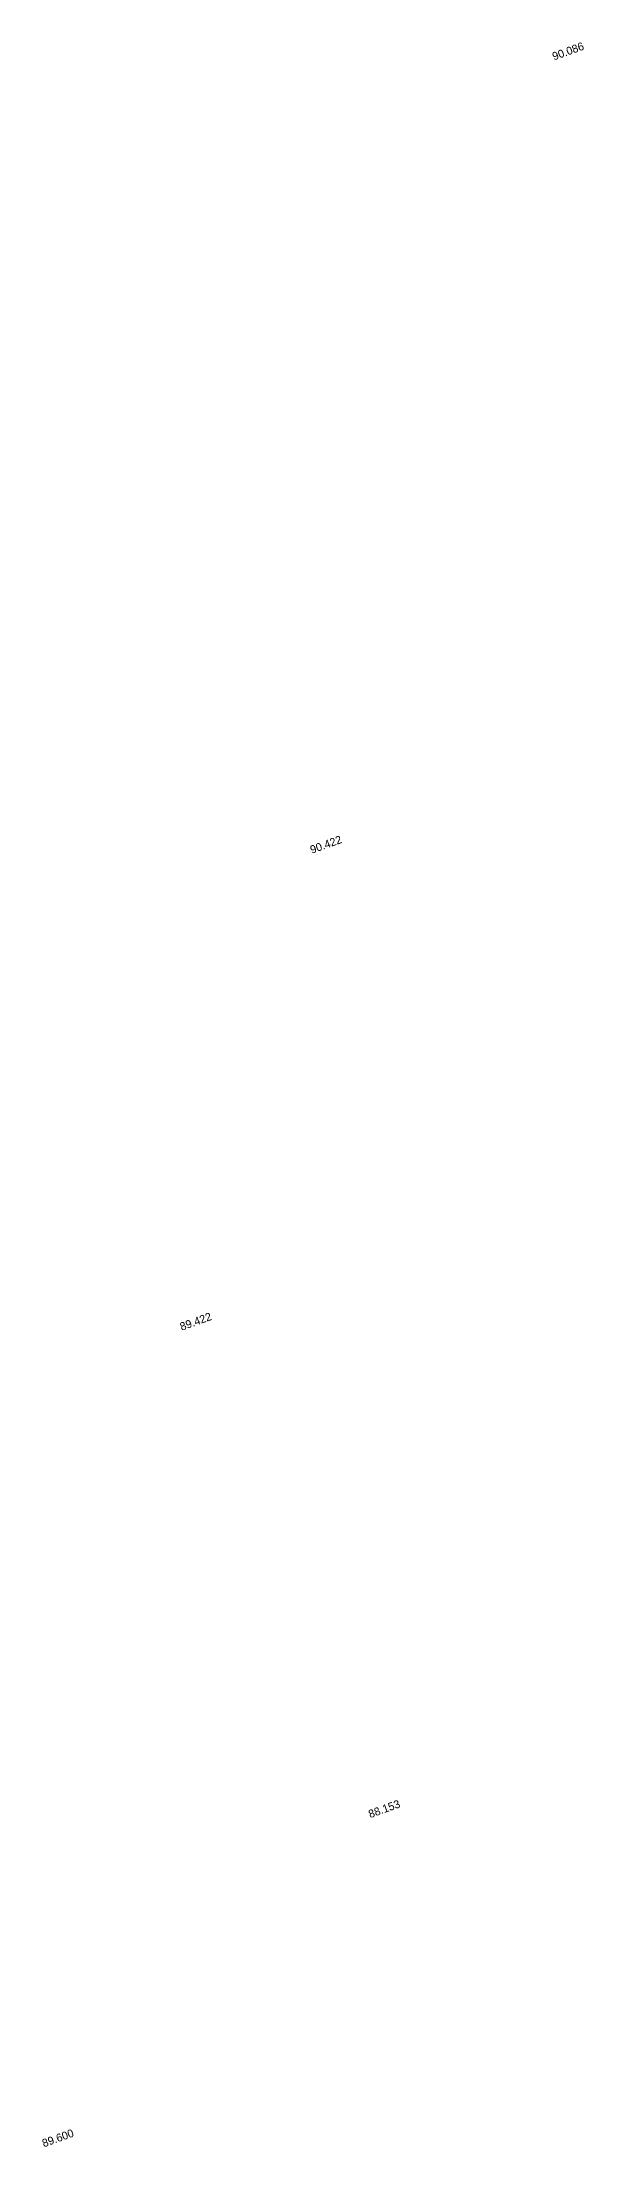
# Model space of a CAD drawing. Header units: metres. Extents: x 244933 to 246143, y 6126180 to 6128142.
# Drawn here: x 245864 to 245877.6, y 6127174.2 to 6127226.8 of the extents above; entities that cross this region are included whole.
import ezdxf

# ---------------------------------------------------------------- set-up
doc = ezdxf.new("R2010")
doc.units = ezdxf.units.M
doc.header["$LTSCALE"] = 2
doc.header["$MEASUREMENT"] = 0
doc.layers.add('COD', color=3, linetype='CONTINUOUS')

msp = doc.modelspace()

# ---------------------------------------------------------------- texts
at = {"layer": 'COD'}
for s, p in [(' 90.086', (245876.768, 6127226.337, -9.948)), (' 90.422', (245870.716, 6127206.508, -9.612)), (' 89.422', (245867.461, 6127194.586, -10.612)), (' 88.153', (245872.173, 6127182.405, -11.881)), (' 89.600', (245864.017, 6127174.177, -10.434))]:
    msp.add_text(s, height=0.2, rotation=19.9063, dxfattribs=at).set_placement(p)

doc.saveas('drawing.dxf')
